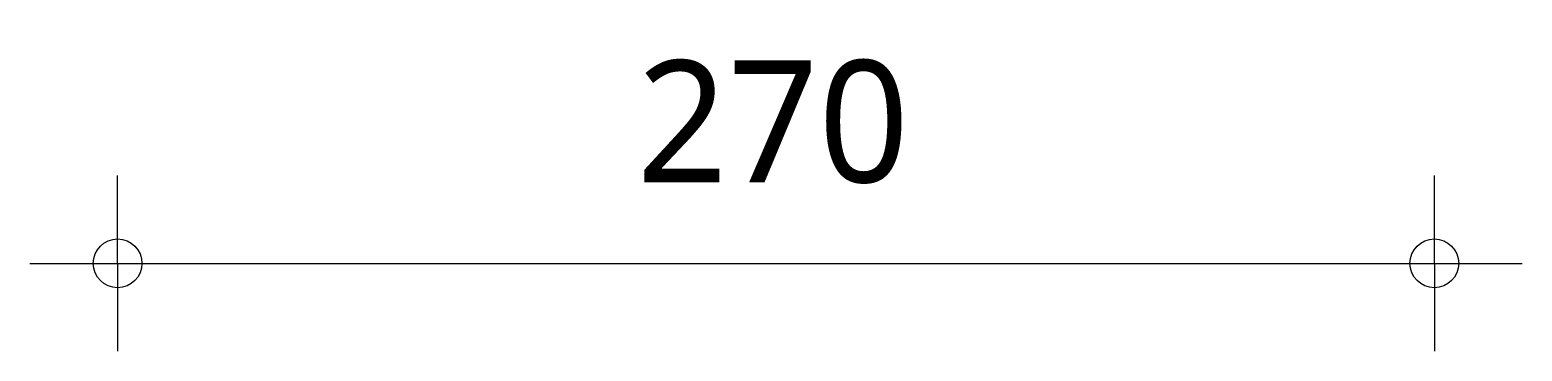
# Model space of a CAD drawing. Header units: millimetres. Extents: x -14163 to 55687, y -143 to 37302.
# Drawn here: x -4695.4 to -4389.4, y 3264.1 to 3329.9 of the extents above; entities that cross this region are included whole.
import ezdxf

# ---------------------------------------------------------------- set-up
doc = ezdxf.new("R2010")
doc.units = ezdxf.units.MM
doc.layers.add('A-ANNO-DIMS', color=211, linetype='Continuous', lineweight=13)
doc.layers.add('A-ANNO-DIMS-10', color=211, linetype='Continuous', lineweight=13)
doc.styles.add('Segoe UI_3', font='segoeui.ttf', dxfattribs={"height": 25})
doc.dimstyles.new('2_5_mm_2', dxfattribs={"dimscale": 304.8, "dimtxt": 26.184099, "dimasz": 0.032808, "dimexe": 0.059055, "dimexo": 0.0625, "dimgap": 0.029528, "dimtad": 1, "dimdec": 0, "dimzin": 0, "dimdsep": 46, "dimtxsty": 'Segoe UI_3', "dimblk1": 'DOTBLANK', "dimblk2": 'DOTBLANK', "dimsah": 1, "dimcen": 0.09, "dimdle": 0.059055, "dimazin": 0, "dimtfac": 1, "dimtdec": 4, "dimtix": 1, "dimtmove": 0, "dimatfit": 3, "dimfxl": 0.059055, "dimfxlon": 1, "dimtvp": 1, "dimtfill": 1, "dimtolj": 1, "dimtzin": 0, "dimarcsym": 2})

# ---------------------------------------------------------------- blocks, each defined once
blk = doc.blocks.new('DIMBLOCK393-Details Constructie')
at = {"layer": 'A-ANNO-DIMS-10'}
for p, q in [((-4677.37, 3282.05), (-4677.37, 3300.05)), ((-4407.37, 3282.05), (-4407.37, 3300.05)), ((-4695.37, 3282.05), (-4389.37, 3282.05)), ((-4677.37, 3282.05), (-4677.37, 3264.05)), ((-4407.37, 3282.05), (-4407.37, 3264.05))]:
    blk.add_line(p, q, dxfattribs=at)
for centre in [(-4677.37, 3282.05), (-4407.37, 3282.05)]:
    blk.add_circle(centre, 5, dxfattribs=at)
at = {"layer": 'A-ANNO-DIMS-10', "color": 0, "insert": (-4570.93, 3323.67), "char_height": 25, "width": 68.5547, "attachment_point": 1, "line_spacing_factor": 1.142579, "style": 'Segoe UI_3', "bg_fill": 3, "box_fill_scale": 1.25, "bg_fill_color": 9, "bg_fill_true_color": 13158600, "bg_fill_transparency": 0}
blk.add_mtext('270', dxfattribs=at)
blk = doc.blocks.new('_DotBlank')
at = {"color": 0, "linetype": 'ByBlock', "lineweight": -2}
blk.add_line((-0.5, 0), (-1, 0), dxfattribs=at)
blk.add_circle((0, 0), 0.5, dxfattribs=at)

msp = doc.modelspace()

# ---------------------------------------------------------------- dimensions: what is measured, and where the dimension line sits
at = {"layer": 'A-ANNO-DIMS'}
dim = msp.add_linear_dim(base=(-4407.37, 3282.05), p1=(-4677.37, 3264.05), p2=(-4407.37, 3264.05), dimstyle='2_5_mm_2', override={"dimpost": '<>', "dimfxl": 270}, dxfattribs=at)
dim.commit()
dim.dimension.update_dxf_attribs({"geometry": 'DIMBLOCK393-Details Constructie', "text_midpoint": (-4542.37, 3303.98)})

doc.saveas('drawing.dxf')
